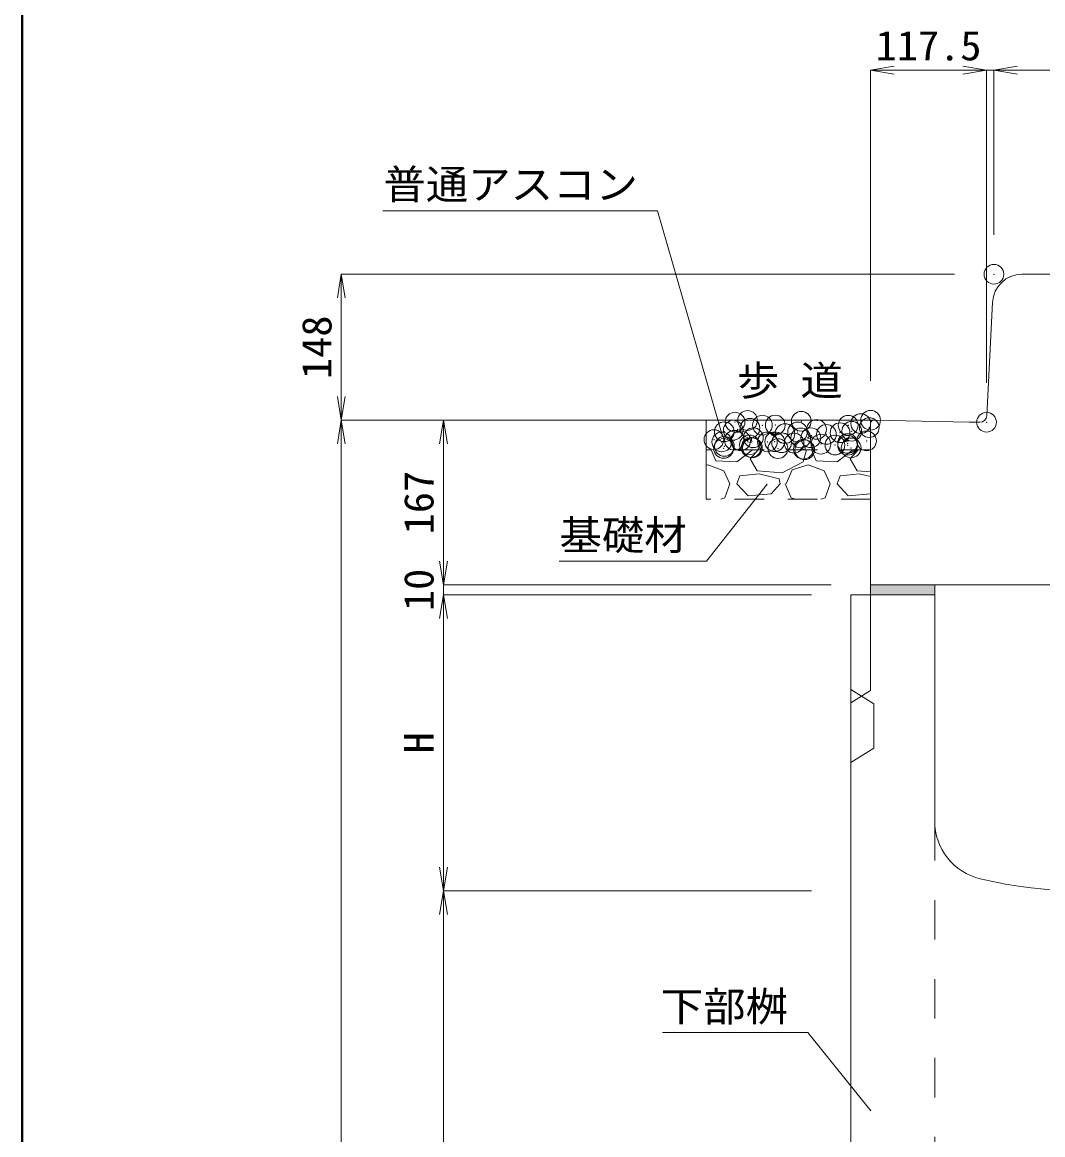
# Model space of a CAD drawing. Units: millimetres at full size. Extents: x 171976 to 209231, y 872007 to 885239.
# Drawn here: x 181994 to 183029, y 875325 to 876453 of the extents above; entities that cross this region are included whole.
import ezdxf
from ezdxf.enums import TextEntityAlignment as Align

# ---------------------------------------------------------------- set-up
doc = ezdxf.new("R2010")
doc.units = ezdxf.units.MM
doc.header["$LTSCALE"] = 40
doc.header["$PDMODE"] = 32
doc.header["$PDSIZE"] = 20
doc.linetypes.add('USER1', pattern=[2, 1, -1])
doc.linetypes.add('USER4', pattern=[1.35, 0.75, -0.6])
for name, color, linetype, lineweight in [('0_2', 7, 'Continuous', 20), ('ハッチング', 7, 'Continuous', 5), ('モルタル', 7, 'Continuous', 9), ('作業エリア', 11, 'Continuous', 13), ('図枠', 7, 'Continuous', 5), ('寸法線', 7, 'Continuous', 13), ('本体', 2, 'Continuous', 13), ('補助線', 8, 'Continuous', 5), ('ﾊｯﾁﾝｸﾞ', 7, 'Continuous', 5)]:
    doc.layers.add(name, color=color, linetype=linetype, lineweight=lineweight)
doc.styles.add('ＭＳ 明朝', font='')
doc.styles.get('ＭＳ 明朝').set_extended_font_data('MS Mincho')

# ---------------------------------------------------------------- blocks, each defined once
blk = doc.blocks.new('open_arrow')
at = {"color": 0, "linetype": 'Continuous', "lineweight": -2}
blk.add_lwpolyline([(7.5, 1.25), (0, 0), (7.5, -1.25)], dxfattribs=at)

msp = doc.modelspace()

# ---------------------------------------------------------------- hatches: boundary and pattern name
at = {"layer": 'モルタル'}
msp.add_hatch(color=256, dxfattribs=at).paths.add_polyline_path([(182919.36, 875872.29), (182919.36, 875882.29), (182854.36, 875882.29), (182854.36, 875872.29)])

# ---------------------------------------------------------------- linework, layer by layer
at = {"layer": '0_2', "lineweight": 13}
for q in [(182687.76, 876049.29), (182857.42, 876049.22)]:
    msp.add_line((182854.36, 876049.29), q, dxfattribs=at)
at = {"layer": '0_2', "linetype": 'USER4', "lineweight": 5}
for p, q in [((182854.36, 876019.29), (182687.76, 876019.29)), ((182854.36, 875969.29), (182687.76, 875969.29))]:
    msp.add_line(p, q, dxfattribs=at)
at = {"layer": 'ハッチング'}
for p, q in [((182717.59, 876037.33), (182720.04, 876040.24)), ((182722.23, 876037.34), (182721.65, 876040.53)), ((182799.45, 876049.29), (182800.37, 876048.67)), ((182800.44, 876048.64), (182800.66, 876049.29)), ((182717.59, 876037.31), (182720.63, 876037.05)), ((182728.92, 876028.04), (182732.88, 876032.17)), ((182733.87, 876027.39), (182733.31, 876032.22)), ((182754.03, 876034.14), (182756.48, 876037.06)), ((182754.03, 876034.12), (182757.07, 876033.86)), ((182755.16, 876033.99), (182757.68, 876032.28)), ((182755.45, 876034.64), (182759.01, 876036)), ((182757.76, 876032.26), (182758.79, 876035.33)), ((182758.67, 876034.15), (182758.08, 876037.34)), ((182790.47, 876030.95), (182792.92, 876033.87)), ((182790.47, 876030.94), (182793.5, 876030.67)), ((182795.11, 876030.97), (182794.52, 876034.15)), ((182826.9, 876027.76), (182829.35, 876030.68)), ((182828.16, 876029.92), (182830.69, 876028.21)), ((182828.46, 876030.57), (182832.01, 876031.93)), ((182830.76, 876028.19), (182831.79, 876031.26)), ((182831.55, 876027.78), (182830.96, 876030.96)), ((182715.46, 876019.29), (182716.32, 876019.62)), ((182729.24, 876027.37), (182733.76, 876026.67)), ((182783.13, 876019.64), (182787.09, 876023.76)), ((182788.05, 876019.29), (182787.52, 876023.81)), ((182826.9, 876027.75), (182829.94, 876027.48))]:
    msp.add_line(p, q, dxfattribs=at)
for p in [(182716.9, 876047.35), (182729.61, 876049.02), (182732.07, 876041.18), (182744.72, 876044.27), (182757.73, 876044.43), (182784.11, 876048.24), (182831.61, 876044.17), (182844.33, 876045.85), (182853, 876041.75), (182695.47, 876029.6), (182705.99, 876037.61), (182715.1, 876039.18), (182735.49, 876031.52), (182767.57, 876035.74), (182780.29, 876037.41), (182783.5, 876031.33), (182793.75, 876031.58), (182799.53, 876039.95), (182809.58, 876034.91), (182823.38, 876036.66), (182835.24, 876038.16), (182703.53, 876027.31), (182705.37, 876020.69), (182706.18, 876022.78), (182716.25, 876028.98), (182722.58, 876028.45), (182731.45, 876024.27), (182733.29, 876021.63), (182734.5, 876021.4), (182749.7, 876027.31), (182757.11, 876027.52), (182760.41, 876020.49), (182764.12, 876026.49), (182776.82, 876026.16), (182786.17, 876019.91), (182787.53, 876019.34), (182803.94, 876025.02), (182818.25, 876024.13), (182830.97, 876025.81), (182831.06, 876023.87), (182834.62, 876021.25), (182850.21, 876028.34)]:
    msp.add_point(p, dxfattribs=at)
at = {"layer": 'モルタル'}
msp.add_lwpolyline([(182854.36, 875882.29), (182919.36, 875882.29), (182919.36, 875872.29), (182854.36, 875872.29)], close=True, dxfattribs=at)
at = {"layer": '作業エリア'}
for p in [(182979.36, 876197.29), (182854.36, 876049.29), (182971.86, 876047.29)]:
    msp.add_point(p, dxfattribs=at)
at = {"layer": '図枠', "lineweight": 40}
msp.add_line((181994.36, 872207.22), (181994.36, 877747.22), dxfattribs=at)
at = {"layer": '寸法線'}
for p, q in [((182854.36, 876404.11), (182971.86, 876404.11)), ((182854.36, 876089.29), (182854.36, 876404.11)), ((182923.86, 876404.11), (183027.36, 876404.11)), ((182971.86, 876087.29), (182971.86, 876404.11)), ((182971.86, 876087.29), (182971.86, 876404.11)), ((182979.36, 876404.11), (183159.36, 876404.11)), ((182979.36, 876237.29), (182979.36, 876404.11)), ((182979.36, 876237.29), (182979.36, 876404.11)), ((182317.81, 876049.29), (182317.81, 876197.29)), ((182939.36, 876197.29), (182317.81, 876197.29)), ((182317.81, 876049.29), (182317.81, 874422.29)), ((182814.36, 876049.29), (182317.81, 876049.29)), ((182814.36, 876049.29), (182317.81, 876049.29)), ((182421.31, 876049.29), (182421.31, 875882.29)), ((182814.36, 876049.29), (182421.31, 876049.29)), ((182421.31, 875824.29), (182421.31, 875930.29)), ((182814.36, 875882.29), (182421.31, 875882.29)), ((182814.36, 875882.29), (182421.31, 875882.29)), ((182421.31, 875872.29), (182421.31, 875572.29)), ((182794.36, 875872.29), (182421.31, 875872.29)), ((182794.36, 875872.29), (182421.31, 875872.29)), ((182794.36, 875572.29), (182421.31, 875572.29)), ((182421.31, 875572.29), (182421.31, 874422.29)), ((182794.36, 875572.29), (182421.31, 875572.29))]:
    msp.add_line(p, q, dxfattribs=at)
for points in [[(182704.11, 876033.13), (182638.44, 876261.54), (182359.75, 876261.54)], [(182749.4, 875984.32), (182687.95, 875906.29), (182538.69, 875906.29)], [(182854.66, 875349.22), (182790.65, 875428.65), (182643.45, 875428.65)]]:
    msp.add_lwpolyline(points, dxfattribs=at)
at = {"layer": '本体'}
for p, q in [((183007.9, 876197.29), (183130.82, 876197.29)), ((182972.19, 876053.94), (182977.93, 876168.78)), ((182854.36, 875882.29), (182854.36, 876046.22)), ((182857.42, 876049.22), (182954.36, 876047.29)), ((182954.36, 876047.29), (182965.2, 876047.29)), ((182854.36, 875882.29), (183284.36, 875882.29)), ((182834.36, 875872.29), (182834.36, 874422.29)), ((182834.36, 875872.29), (182919.36, 875872.29)), ((182854.36, 875775.29), (182854.36, 875872.29)), ((182919.36, 875872.29), (182919.36, 875642.81)), ((182834.36, 875762.79), (182854.36, 875775.29))]:
    msp.add_line(p, q, dxfattribs=at)
at = {"layer": '本体', "lineweight": 9}
for p, q in [((182834.36, 875776.29), (182857.56, 875761.79)), ((182857.56, 875761.79), (182857.56, 875716.79)), ((182857.56, 875716.79), (182834.36, 875702.29))]:
    msp.add_line(p, q, dxfattribs=at)
at = {"layer": '本体', "linetype": 'USER1', "lineweight": 15}
msp.add_line((182919.36, 875642.81), (182919.36, 874522.29), dxfattribs=at)
at = {"layer": '本体'}
for centre, radius, start, end in [((183007.9, 876167.29), 30, 90, 177.13759), ((182965.2, 876054.29), 7, 270, 357.13759), ((182857.36, 876046.22), 3, 88.85424, 180), ((182979.36, 875642.81), 60, 180, 256.65764), ((183069.36, 876022.29), 450, 256.65764, 283.34236)]:
    msp.add_arc(centre, radius, start, end, dxfattribs=at)
at = {"layer": '補助線', "lineweight": 13}
msp.add_line((182687.76, 875969.29), (182687.76, 876049.29), dxfattribs=at)
at = {"layer": 'ﾊｯﾁﾝｸﾞ'}
for p, q in [((182687.82, 876019.29), (182687.76, 876019.07)), ((182692.87, 876019.29), (182697.56, 876008.15)), ((182718.89, 876007.14), (182734.61, 876019.29)), ((182732.1, 876010.19), (182740.29, 876019.29)), ((182789.42, 876019.29), (182785.95, 876007.14)), ((182794.47, 876019.29), (182799.16, 876008.15)), ((182820.49, 876007.14), (182836.21, 876019.29)), ((182833.7, 876010.19), (182841.89, 876019.29)), ((182697.56, 876008.15), (182718.89, 876007.14)), ((182739.21, 875997.99), (182732.1, 876010.19)), ((182785.95, 876007.14), (182764.61, 875995.96)), ((182799.16, 876008.15), (182820.49, 876007.14)), ((182840.81, 875997.99), (182833.7, 876010.19)), ((182687.76, 876003.57), (182689.43, 876004.09)), ((182689.43, 876004.09), (182705.68, 875997.99)), ((182705.68, 875997.99), (182711.78, 875984.79)), ((182741.24, 875994.95), (182721.94, 875992.91)), ((182764.61, 875995.96), (182739.21, 875997.99)), ((182761.56, 875989.87), (182741.24, 875994.95)), ((182768.68, 875984.79), (182774.77, 875999.01)), ((182774.77, 875999.01), (182791.03, 876004.09)), ((182791.03, 876004.09), (182807.28, 875997.99)), ((182807.28, 875997.99), (182813.38, 875984.79)), ((182842.84, 875994.95), (182823.54, 875992.91)), ((182854.36, 875996.91), (182840.81, 875997.99)), ((182854.36, 875992.07), (182842.84, 875994.95)), ((182706.7, 875970.56), (182711.78, 875984.79)), ((182718.89, 875984.79), (182721.94, 875992.91)), ((182730.07, 875972.59), (182718.89, 875984.79)), ((182762.58, 875984.79), (182753.44, 875974.63)), ((182762.58, 875984.79), (182761.56, 875989.87)), ((182767.66, 875984.79), (182773.76, 875970.56)), ((182808.3, 875970.56), (182813.38, 875984.79)), ((182820.49, 875984.79), (182823.54, 875992.91)), ((182831.67, 875972.59), (182820.49, 875984.79)), ((182753.44, 875974.63), (182730.07, 875972.6)), ((182854.36, 875974.57), (182831.67, 875972.6)), ((182702.36, 875969.29), (182706.7, 875970.56)), ((182773.76, 875970.56), (182778.1, 875969.29)), ((182803.96, 875969.29), (182808.3, 875970.56))]:
    msp.add_line(p, q, dxfattribs=at)

# ---------------------------------------------------------------- block references
at = {"layer": '寸法線', "xscale": 3.2, "yscale": 3.2}
for p in [(182854.36, 876404.11), (182979.36, 876404.11), (182979.36, 876404.11)]:
    msp.add_blockref('open_arrow', p, dxfattribs=at)
at = {"layer": '寸法線'}
for p, xscale, yscale, rotation in [((182971.86, 876404.11), 3.2, 3.2, 180), ((182971.86, 876404.11), 3.2, 3.2, 180), ((182317.81, 876197.29), 3.2, 3.2, 270), ((182317.81, 876049.29), 3.2, 3.2, 90), ((182317.81, 876049.29), 3.2, 3.2, 270), ((182421.31, 876049.29), 3.2, 3.2, 270), ((182704.11, 876033.13), 0.133, 0.133, 106), ((182749.4, 875984.32), 0.133, 0.133, 231.8), ((182421.31, 875882.29), 3.2, 3.2, 90), ((182421.31, 875882.29), 3.2, 3.2, 90), ((182421.31, 875872.29), 3.2, 3.2, 270), ((182421.31, 875872.29), 3.2, 3.2, 270), ((182421.31, 875572.29), 3.2, 3.2, 90), ((182421.31, 875572.29), 3.2, 3.2, 270), ((182854.66, 875349.22), 0.133, 0.133, 128.9)]:
    msp.add_blockref('open_arrow', p, dxfattribs=dict(at, xscale=xscale, yscale=yscale, rotation=rotation))

# ---------------------------------------------------------------- texts
at = {"layer": '0_2', "style": 'ＭＳ 明朝', "width": 1.05}
msp.add_text('歩 道', height=30.02, dxfattribs=at).set_placement((182718.79, 876065.52), align=Align.BOTTOM_LEFT)
at = {"layer": '寸法線', "style": 'ＭＳ 明朝', "width": 1.05}
msp.add_text('117.5', height=30.02, dxfattribs=at).set_placement((182913.11, 876429.11), align=Align.MIDDLE_CENTER)
for s, p in [('普通アスコン', (182618.44, 876303.36)), ('基礎材', (182667.95, 875947.78)), ('下部桝', (182770.65, 875469.96))]:
    msp.add_text(s, height=30.02, dxfattribs=at).set_placement(p, align=Align.TOP_RIGHT)
for s, p in [('148', (182292.81, 876123.29)), ('167', (182396.31, 875965.79)), ('10', (182396.31, 875877.29)), ('H', (182396.31, 875722.29))]:
    msp.add_text(s, height=30.02, rotation=90, dxfattribs=at).set_placement(p, align=Align.MIDDLE_CENTER)

doc.saveas('drawing.dxf')
